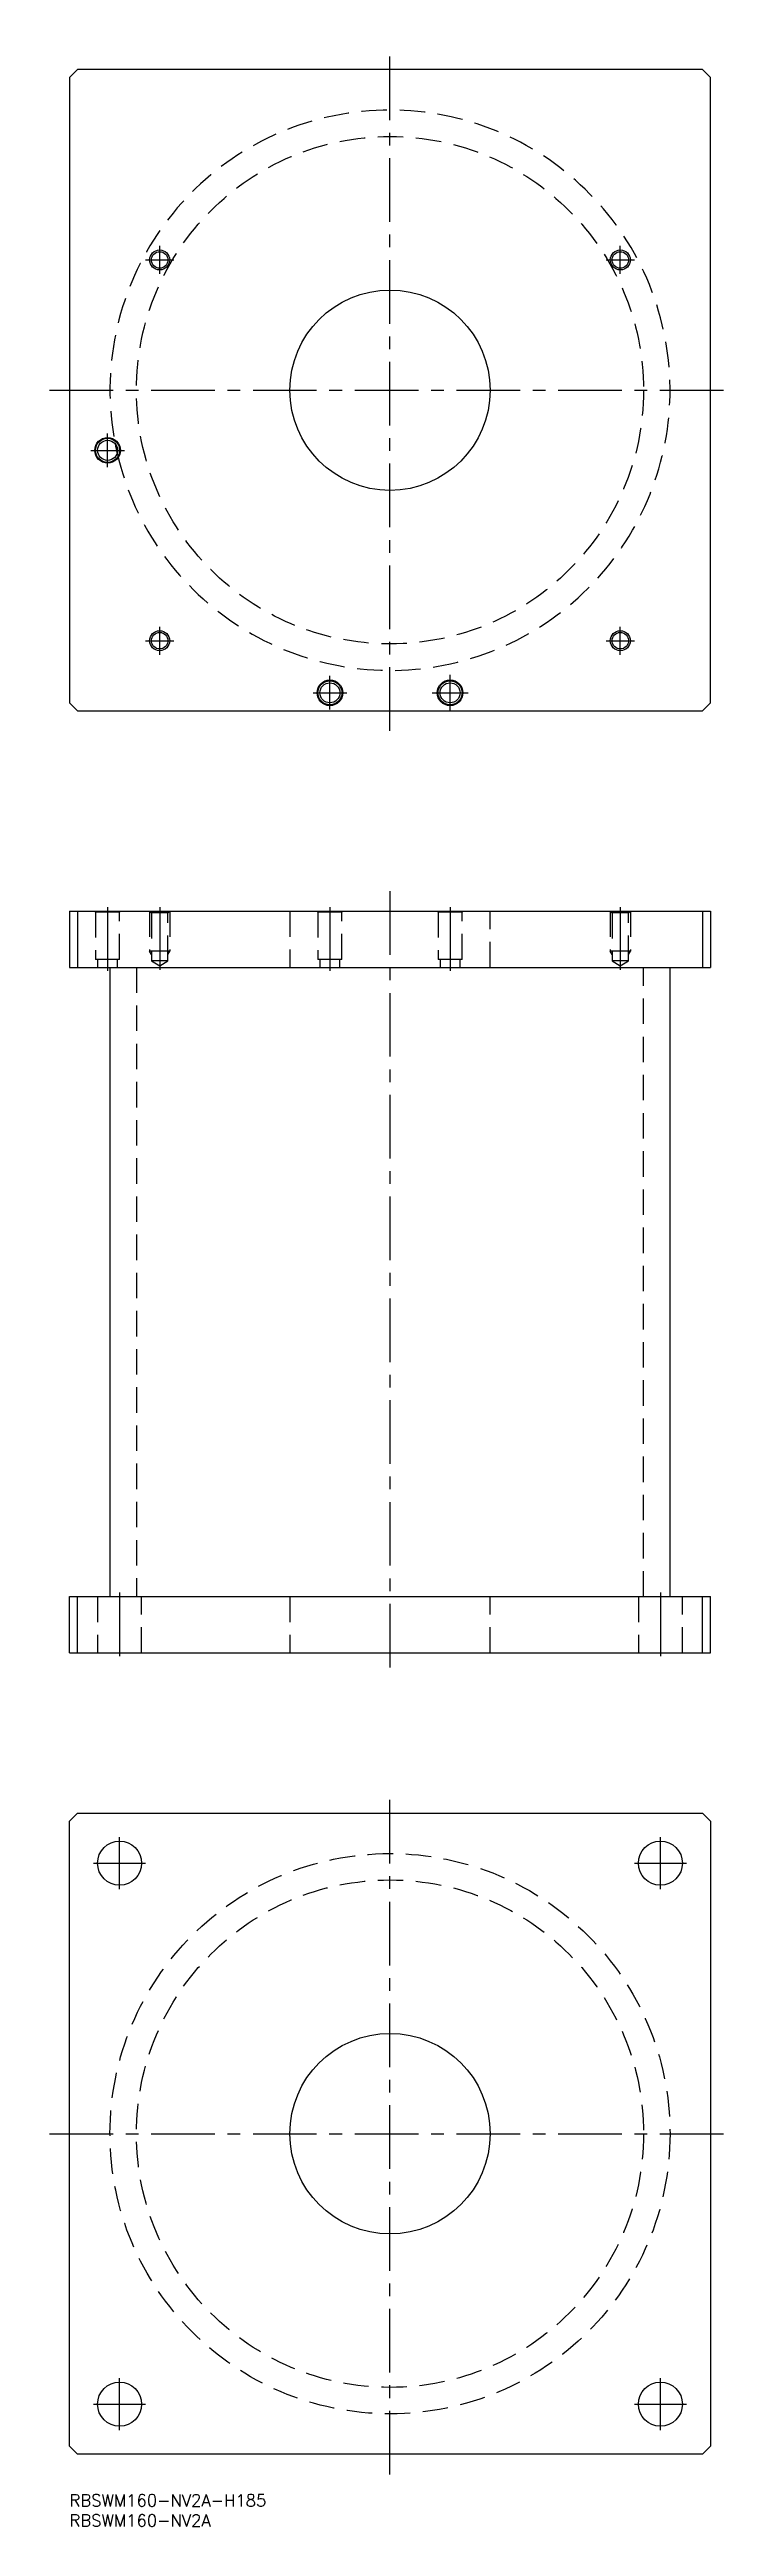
# Model space of a CAD drawing. Extents: x -5 to 165, y -8 to 610.
import ezdxf

# ---------------------------------------------------------------- set-up
doc = ezdxf.new("R2010")
doc.units = 0
doc.header["$LTSCALE"] = 0.5
doc.linetypes.add('CENTER', pattern=[50.8, 31.75, -6.35, 6.35, -6.35])
doc.linetypes.add('DASHED', pattern=[19.05, 12.7, -6.35])
for name, color, linetype in [('MSM_CENTER', 1, 'CENTER'), ('MSM_CONTINUOUS', 7, 'CONTINUOUS'), ('MSM_DASHED', 4, 'DASHED'), ('MSM_NARROW', 5, 'CONTINUOUS'), ('MSM_PART_NUMBER', 7, 'CONTINUOUS')]:
    doc.layers.add(name, color=color, linetype=linetype)
doc.styles.get("Standard").update_dxf_attribs({"font": 'txt.shx', "height": 3, "bigfont": 'bigfont.shx'})

msp = doc.modelspace()

# ---------------------------------------------------------------- linework, layer by layer
at = {"layer": 'MSM_CENTER'}
for p, q in [((80, 440), (80, 610)), ((19, 557.5), (26, 557.5)), ((22.5, 554), (22.5, 561)), ((134, 557.5), (141, 557.5)), ((137.5, 554), (137.5, 561)), ((-5, 525), (165, 525)), ((9.5, 505.8), (9.5, 514.2)), ((5.3, 510), (13.7, 510)), ((22.5, 459), (22.5, 466)), ((137.5, 459), (137.5, 466)), ((19, 462.5), (26, 462.5)), ((134, 462.5), (141, 462.5)), ((65, 445.3), (65, 453.7)), ((95, 445), (95, 454)), ((60.8, 449.5), (69.2, 449.5)), ((90.5, 449.5), (99.5, 449.5)), ((9.5, 396), (9.5, 380)), ((22.5, 396), (22.5, 380.407)), ((65, 396), (65, 380)), ((80, 400), (80, 205)), ((95, 396), (95, 380)), ((137.5, 396), (137.5, 380.407)), ((12.5, 225), (12.5, 209)), ((147.5, 225), (147.5, 209)), ((80, 5), (80, 175)), ((12.5, 151), (12.5, 164)), ((147.5, 151), (147.5, 164)), ((6, 157.5), (19, 157.5)), ((141, 157.5), (154, 157.5)), ((-5, 90), (165, 90)), ((12.5, 16), (12.5, 29)), ((147.5, 16), (147.5, 29)), ((6, 22.5), (19, 22.5)), ((141, 22.5), (154, 22.5))]:
    msp.add_line(p, q, dxfattribs=at)
at = {"layer": 'MSM_CONTINUOUS'}
for p, q in [((2, 605), (0, 603)), ((0, 603), (0, 447)), ((158, 605), (2, 605)), ((160, 603), (158, 605)), ((160, 447), (160, 603)), ((0, 447), (2, 445)), ((2, 445), (158, 445)), ((158, 445), (160, 447)), ((0, 395), (160, 395)), ((0, 395), (0, 381)), ((2, 395), (2, 381)), ((158, 395), (158, 381)), ((160, 395), (160, 381)), ((0, 381), (160, 381)), ((10.1, 381), (10.1, 224)), ((149.9, 224), (149.9, 381)), ((0, 210), (0, 224)), ((0, 224), (160, 224)), ((2, 210), (2, 224)), ((158, 210), (158, 224)), ((160, 210), (160, 224)), ((0, 210), (160, 210)), ((0, 168), (2, 170)), ((0, 12), (0, 168)), ((2, 170), (158, 170)), ((158, 170), (160, 168)), ((160, 168), (160, 12)), ((2, 10), (0, 12)), ((158, 10), (2, 10)), ((160, 12), (158, 10))]:
    msp.add_line(p, q, dxfattribs=at)
for centre, radius in [((22.5, 557.5), 2.067), ((137.5, 557.5), 2.067), ((80, 525), 25), ((9.5, 510), 3.2), ((9.5, 510), 3), ((9.5, 510), 2.5), ((22.5, 462.5), 2.067), ((137.5, 462.5), 2.067), ((65, 449.5), 3.2), ((65, 449.5), 3), ((65, 449.5), 2.5), ((95, 449.5), 3.2), ((95, 449.5), 3), ((95, 449.5), 2.5), ((12.5, 157.5), 5.5), ((147.5, 157.5), 5.5), ((80, 90), 25), ((12.5, 22.5), 5.5), ((147.5, 22.5), 5.5)]:
    msp.add_circle(centre, radius, dxfattribs=at)
msp.add_arc((80, 525), 69.9, 191.020888, 193.002068, dxfattribs=at)
at = {"layer": 'MSM_DASHED'}
for p, q in [((6.3, 395), (6.5, 394.8)), ((6.5, 394.8), (6.5, 383)), ((12.5, 394.8), (6.5, 394.8)), ((12.5, 394.8), (12.7, 395)), ((12.5, 383), (12.5, 394.8)), ((20, 395), (20.433, 394.567)), ((20, 395), (20, 385)), ((20.433, 394.567), (20.433, 382.6)), ((24.567, 394.567), (20.433, 394.567)), ((24.567, 394.567), (25, 395)), ((24.567, 382.6), (24.567, 394.567)), ((25, 395), (25, 385)), ((55, 395), (55, 381)), ((61.8, 395), (62, 394.8)), ((62, 394.8), (62, 383)), ((68, 394.8), (62, 394.8)), ((68, 394.8), (68.2, 395)), ((68, 383), (68, 394.8)), ((91.8, 395), (92, 394.8)), ((92, 394.8), (92, 383)), ((98, 394.8), (92, 394.8)), ((98, 394.8), (98.2, 395)), ((98, 383), (98, 394.8)), ((105, 381), (105, 395)), ((135, 395), (135.433, 394.567)), ((135, 395), (135, 385)), ((135.433, 394.567), (135.433, 382.6)), ((139.567, 394.567), (135.433, 394.567)), ((139.567, 394.567), (140, 395)), ((139.567, 382.6), (139.567, 394.567)), ((140, 395), (140, 385)), ((25, 385), (20, 385)), ((20.433, 384.25), (20, 385)), ((24.567, 384.25), (25, 385)), ((140, 385), (135, 385)), ((135.433, 384.25), (135, 385)), ((139.567, 384.25), (140, 385)), ((12.5, 383), (6.5, 383)), ((7, 383), (7, 381)), ((12, 381), (12, 383)), ((16.7, 381), (16.7, 224)), ((20.433, 382.6), (22.5, 381.407)), ((24.567, 382.6), (20.433, 382.6)), ((22.5, 381.407), (24.567, 382.6)), ((68, 383), (62, 383)), ((62.5, 383), (62.5, 381)), ((67.5, 381), (67.5, 383)), ((98, 383), (92, 383)), ((92.5, 383), (92.5, 381)), ((97.5, 381), (97.5, 383)), ((135.433, 382.6), (137.5, 381.407)), ((139.567, 382.6), (135.433, 382.6)), ((137.5, 381.407), (139.567, 382.6)), ((143.3, 224), (143.3, 381)), ((7, 224), (7, 210)), ((18, 210), (18, 224)), ((55, 224), (55, 210)), ((105, 210), (105, 224)), ((142, 224), (142, 210)), ((153, 210), (153, 224))]:
    msp.add_line(p, q, dxfattribs=at)
for centre, radius in [((80, 525), 63.3), ((80, 90), 69.9), ((80, 90), 63.3)]:
    msp.add_circle(centre, radius, dxfattribs=at)
msp.add_arc((80, 525), 69.9, 193.002068, 191.020888, dxfattribs=at)
at = {"layer": 'MSM_NARROW'}
for centre in [(22.5, 557.5), (137.5, 557.5), (22.5, 462.5), (137.5, 462.5)]:
    msp.add_circle(centre, 2.5, dxfattribs=at)

# ---------------------------------------------------------------- texts
at = {"layer": 'MSM_PART_NUMBER'}
for s, p in [('RBSWM160-NV2A-H185', (0, -3)), ('RBSWM160-NV2A', (0, -8))]:
    msp.add_text(s, height=3, dxfattribs=at).set_placement(p)

doc.saveas('drawing.dxf')
